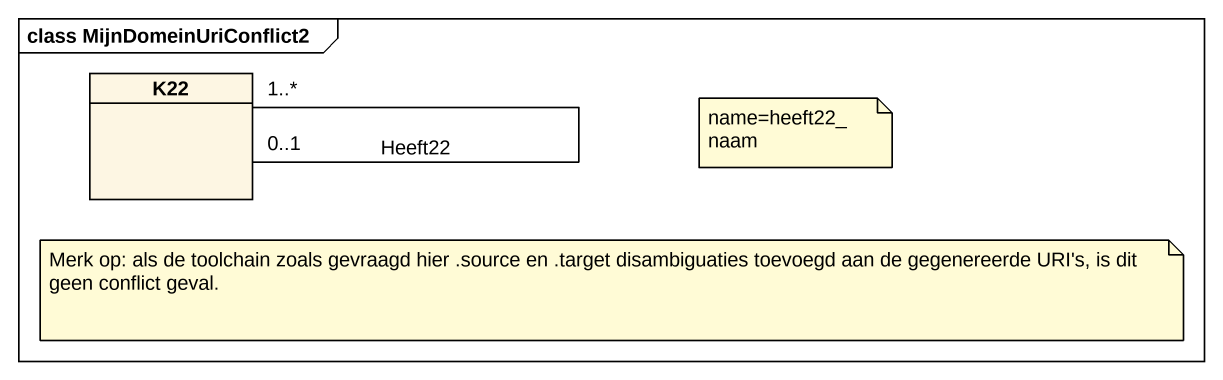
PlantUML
@startuml
mainframe class MijnDomeinUriConflict2
hide circle
hide empty members
class K22
K22 "0..1" -- "1..*" K22 : Heeft22
note as N1
  name=heeft22_naam
end note
note as N2
  Merk op: als de toolchain zoals gevraagd hier .source en .target disambiguaties toevoegd aan de gegenereerde URI's, is dit geen conflict geval.
end note
@enduml
